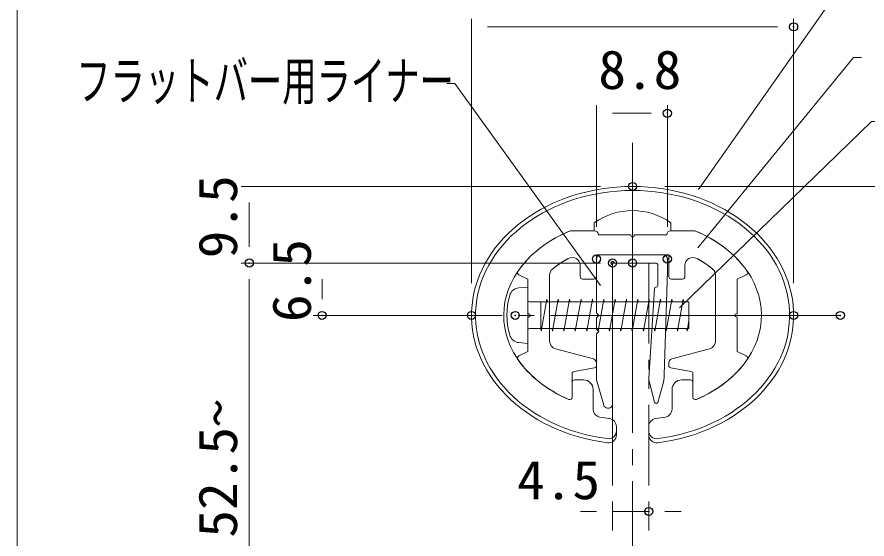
# Model space of a CAD drawing. Units: millimetres, scale not verified. Extents: x -401 to 399, y -276 to 278.
# Drawn here: x -401.2 to -295.6, y 150 to 214.7 of the extents above; entities that cross this region are included whole.
import ezdxf
from ezdxf.enums import TextEntityAlignment as Align

# ---------------------------------------------------------------- set-up
doc = ezdxf.new("R2010")
doc.units = ezdxf.units.MM
doc.header["$LTSCALE"] = 2
doc.header["$PDMODE"] = 32
doc.header["$PDSIZE"] = 1
doc.linetypes.add('DOUBLE_CHAIN1', pattern=[8.8, 5, -1, 0.6, -0.6, 0.6, -1])
doc.linetypes.add('LONG_CHAIN', pattern=[21, 18, -1, 1, -1])
for name, color, linetype, lineweight in [('0-0_zumenwaku', 6, 'Continuous', 9), ('0-2_1', 3, 'DOUBLE_CHAIN1', 9), ('0-3_2', 4, 'Continuous', 9), ('0-4_sunpou', 1, 'Continuous', 9), ('0-7_center', 5, 'LONG_CHAIN', 9), ('0-9_09寸法A', 1, 'Continuous', 9), ('0-E_笠木', 6, 'Continuous', 9), ('0-F_金台', 3, 'Continuous', 9), ('1-0_タッピンネジ', 4, 'Continuous', 9), ('1-4_08文字', 1, 'Continuous', 9)]:
    doc.layers.add(name, color=color, linetype=linetype, lineweight=lineweight)
doc.layers.add('0-6_DEFPOINTS', color=1, linetype='Continuous')
doc.styles.add('ＭＳ ゴシック', font='')
doc.styles.get('ＭＳ ゴシック').set_extended_font_data('MS Gothic')

msp = doc.modelspace()

# ---------------------------------------------------------------- linework, layer by layer
at = {"layer": '0-0_zumenwaku'}
msp.add_lwpolyline([(-401.152, -276.269), (398.848, -276.269), (398.848, 277.731), (-401.152, 277.731)], close=True, dxfattribs=at)
at = {"layer": '0-2_1'}
for p, q in [((-327.195, 184.198), (-327.195, 131.698)), ((-322.195, 184.198), (-327.195, 184.198)), ((-322.695, 184.198), (-322.695, 131.698))]:
    msp.add_line(p, q, dxfattribs=at)
at = {"layer": '0-3_2'}
for p, q in [((-328.778, 185.198), (-320.978, 185.198)), ((-328.695, 185.198), (-320.895, 185.198)), ((-329.195, 184.698), (-329.195, 177.998)), ((-327.195, 166.698), (-327.195, 183.852)), ((-326.848, 184.198), (-321.795, 184.198)), ((-321.595, 183.998), (-321.595, 181.398)), ((-320.395, 184.698), (-320.395, 183.198)), ((-320.395, 183.198), (-320.772, 170.304)), ((-322.008, 181.012), (-322.684, 169.86)), ((-321.795, 181.198), (-321.808, 181.198)), ((-328.895, 177.698), (-329.195, 177.998)), ((-328.895, 177.698), (-329.195, 177.398)), ((-329.195, 177.398), (-329.195, 175.998)), ((-329.195, 177.198), (-329.195, 176.198)), ((-328.895, 175.698), (-329.195, 175.998)), ((-328.895, 175.698), (-329.195, 175.398)), ((-329.195, 175.398), (-329.195, 169.978)), ((-328.298, 166.561), (-329.118, 169.429)), ((-322.654, 169.541), (-321.978, 166.912)), ((-321.592, 166.907), (-320.961, 169.115)), ((-327.695, 166.198), (-327.818, 166.198)), ((-327.695, 166.198), (-327.675, 166.198))]:
    msp.add_line(p, q, dxfattribs=at)
for centre, radius, start, end in [((-328.695, 184.698), 0.5, 90, 180), ((-320.895, 184.698), 0.5, 0, 90), ((-327.195, 184.198), 0.2, 30, 240), ((-327.395, 183.852), 0.2, 0, 60), ((-326.848, 184.398), 0.2, 210, 270), ((-321.795, 183.998), 0.2, 0, 90), ((-321.808, 180.998), 0.2, 90, 176.02062), ((-321.795, 181.398), 0.2, 270, 0), ((-327.195, 169.978), 2, 180, 195.9454), ((-325.769, 170.489), 5, 344.0546, 357.8789), ((-321.686, 169.79), 1, 176.02062, 194.42077), ((-321.785, 166.962), 0.2, 194.42077, 344.0546), ((-327.818, 166.698), 0.5, 195.9454, 270), ((-327.695, 166.698), 0.5, 270, 0)]:
    msp.add_arc(centre, radius, start, end, dxfattribs=at)
at = {"layer": '0-4_sunpou'}
for p, q in [((-327.195, 151.919), (-327.195, 154.369)), ((-322.695, 151.919), (-322.695, 154.369)), ((-329.195, 153.369), (-331.195, 153.369)), ((-327.195, 153.369), (-322.695, 153.369)), ((-320.695, 153.369), (-318.695, 153.369))]:
    msp.add_line(p, q, dxfattribs=at)
at = {"layer": '0-6_DEFPOINTS'}
for p in [(-304.712, 213.503), (-320.395, 202.773), (-324.712, 193.698), (-329.195, 184.698), (-320.395, 184.698), (-372.306, 184.198), (-327.195, 184.198), (-324.712, 184.198), (-363.267, 177.698), (-344.712, 177.698), (-339.276, 177.698), (-304.712, 177.698), (-298.913, 177.698), (-322.695, 153.369)]:
    msp.add_point(p, dxfattribs=at)
at = {"layer": '0-7_center'}
for p, q in [((-324.712, 199.119), (-324.712, 30.821)), ((-298.913, 177.698), (-364.38, 177.698)), ((-298.913, 177.698), (-364.38, 177.698))]:
    msp.add_line(p, q, dxfattribs=at)
at = {"layer": '0-9_09寸法A'}
for p, q in [((-344.712, 181.698), (-344.712, 214.503)), ((-304.712, 181.698), (-304.712, 214.503)), ((-342.712, 213.503), (-306.712, 213.503)), ((-329.195, 188.698), (-329.195, 203.773)), ((-320.395, 188.698), (-320.395, 203.773)), ((-327.195, 202.773), (-322.395, 202.773)), ((-328.712, 193.698), (-373.306, 193.698)), ((-320.712, 193.698), (-248.554, 193.698)), ((-320.712, 193.698), (-261.135, 193.698)), ((-372.306, 191.698), (-372.306, 186.198)), ((-328.712, 184.198), (-373.306, 184.198)), ((-328.712, 184.198), (-373.306, 184.198)), ((-331.195, 184.198), (-364.267, 184.198)), ((-372.306, 182.198), (-372.306, 133.698)), ((-363.267, 182.198), (-363.267, 179.698)), ((-343.276, 177.698), (-364.267, 177.698))]:
    msp.add_line(p, q, dxfattribs=at)
at = {"layer": '0-E_笠木'}
for p, q in [((-329.462, 188.198), (-329.462, 189.198)), ((-329.462, 188.198), (-329.462, 189.198)), ((-319.962, 188.198), (-319.962, 189.198)), ((-329.462, 188.198), (-332.458, 188.198)), ((-329.462, 188.198), (-332.458, 188.198)), ((-316.966, 188.198), (-319.962, 188.198)), ((-332.212, 169.398), (-332.212, 167.546)), ((-332.212, 169.398), (-332.212, 167.546)), ((-331.912, 169.698), (-330.812, 169.698)), ((-331.912, 169.698), (-330.812, 169.698)), ((-317.512, 169.698), (-318.612, 169.698)), ((-317.512, 169.698), (-318.612, 169.698)), ((-317.212, 169.398), (-317.212, 167.546)), ((-317.212, 169.398), (-317.212, 167.546)), ((-329.612, 168.498), (-329.612, 166.062)), ((-329.612, 168.498), (-329.612, 166.062)), ((-319.812, 168.498), (-319.812, 166.062)), ((-319.812, 168.498), (-319.812, 166.062)), ((-326.712, 162.887), (-326.712, 163.893)), ((-326.712, 162.887), (-326.712, 163.893)), ((-322.712, 162.887), (-322.712, 163.893)), ((-322.712, 162.887), (-322.712, 163.893))]:
    msp.add_line(p, q, dxfattribs=at)
msp.add_lwpolyline([(-316.966, 188.198), (-319.962, 188.198), (-319.962, 189.198)], dxfattribs=at)
for centre, radius, start, end in [((-324.712, 182.427), 8.271, 54.94886, 125.05114), ((-324.712, 182.427), 8.271, 54.94886, 125.05114), ((-331.912, 169.398), 0.3, 90, 180), ((-331.912, 169.398), 0.3, 90, 180), ((-330.812, 168.498), 1.2, 0, 90), ((-330.812, 168.498), 1.2, 0, 90), ((-318.612, 168.498), 1.2, 90, 180), ((-318.612, 168.498), 1.2, 90, 180), ((-317.512, 169.398), 0.3, 0, 90), ((-317.512, 169.398), 0.3, 0, 90), ((-332.512, 167.546), 0.3, 246.87203, 0), ((-332.512, 167.546), 0.3, 246.87203, 0), ((-316.912, 167.546), 0.3, 180, 293.12797), ((-316.912, 167.546), 0.3, 180, 293.12797), ((-328.612, 166.062), 1, 180, 259.27786), ((-328.612, 166.062), 1, 180, 259.27786), ((-320.812, 166.062), 1, 280.72214, 0), ((-320.812, 166.062), 1, 280.72214, 0), ((-327.712, 163.893), 1, 0, 82.53753), ((-327.712, 163.893), 1, 0, 82.53753), ((-321.712, 163.893), 1, 97.46247, 180), ((-321.712, 163.893), 1, 97.46247, 180), ((-327.712, 163.395), 1, 262.64255, 0), ((-327.712, 163.395), 1, 262.64255, 0), ((-327.712, 162.887), 1, 262.78596, 0), ((-327.712, 162.887), 1, 262.78596, 0), ((-321.712, 163.395), 1, 180, 277.35745), ((-321.712, 163.395), 1, 180, 277.35745), ((-321.712, 162.887), 1, 180, 277.21404), ((-321.712, 162.887), 1, 180, 277.21404)]:
    msp.add_arc(centre, radius, start, end, dxfattribs=at)
for centre, major_axis, ratio, start_param, end_param in [((-324.712, 177.698), (-20, 0), 0.8, 1.7277184, 7.6970596), ((-324.712, 177.698), (-20, 0), 0.8, 1.7277184, 7.6970596), ((-324.712, 177.7), (-19.5, -0.002), 0.794747, 4.7122984, 7.6927703), ((-324.712, 177.7), (-19.5, -0.002), 0.794747, 4.7122984, 7.6927703), ((-324.712, 177.7), (19.5, -0.002), 0.794747, 4.8736003, 7.8540723), ((-324.712, 177.7), (19.5, -0.002), 0.794747, 4.8736003, 7.8540723), ((-324.712, 177.698), (16, 0), 0.75, 2.0761568, 4.1947098), ((-324.712, 177.698), (16, 0), 0.75, 2.0761568, 4.1947098), ((-324.712, 177.698), (-16, 0), 0.75, 2.0884755, 4.2070285), ((-324.712, 177.698), (-16, 0), 0.75, 2.0884755, 4.2070285), ((-324.712, 177.698), (17, 0), 0.764706, 4.4696567, 4.5427457), ((-324.712, 177.698), (17, 0), 0.764706, 4.4696567, 4.5427457), ((-324.712, 177.698), (-17, 0), 0.764706, 1.7404396, 1.8135286), ((-324.712, 177.698), (-17, 0), 0.764706, 1.7404396, 1.8135286)]:
    msp.add_ellipse(centre, major_axis=major_axis, ratio=ratio, start_param=start_param, end_param=end_param, dxfattribs=at)
at = {"layer": '0-F_金台'}
for p, q in [((-329.462, 188.198), (-332.458, 188.198)), ((-329.462, 188.198), (-332.458, 188.198)), ((-319.962, 188.198), (-316.966, 188.198)), ((-319.962, 188.198), (-316.966, 188.198)), ((-328.962, 187.698), (-324.912, 187.698)), ((-328.962, 187.698), (-324.912, 187.698)), ((-328.962, 187.698), (-328.942, 187.698)), ((-328.962, 187.698), (-328.942, 187.698)), ((-324.912, 187.598), (-324.912, 187.698)), ((-324.912, 187.598), (-324.912, 187.698)), ((-324.512, 187.598), (-324.512, 187.698)), ((-324.512, 187.598), (-324.512, 187.698)), ((-320.462, 187.698), (-324.512, 187.698)), ((-320.462, 187.698), (-324.512, 187.698)), ((-320.462, 187.698), (-320.442, 187.698)), ((-320.462, 187.698), (-320.442, 187.698)), ((-320.212, 185.198), (-329.212, 185.198)), ((-320.212, 185.198), (-329.212, 185.198)), ((-329.212, 185.198), (-329.212, 182.498)), ((-329.212, 185.198), (-329.212, 182.498)), ((-320.212, 185.198), (-320.212, 182.498)), ((-320.212, 185.198), (-320.212, 182.498)), ((-331.212, 182.498), (-331.212, 183.888)), ((-331.212, 182.498), (-331.212, 183.888)), ((-318.212, 182.498), (-318.212, 183.888)), ((-318.212, 182.498), (-318.212, 183.888)), ((-338.835, 182.722), (-337.712, 182.198)), ((-338.835, 182.722), (-337.712, 182.198)), ((-335.012, 182.679), (-335.012, 174.519)), ((-335.012, 182.679), (-335.012, 174.519)), ((-314.412, 182.679), (-314.412, 174.519)), ((-314.412, 182.679), (-314.412, 174.519)), ((-310.588, 182.722), (-311.712, 182.198)), ((-310.588, 182.722), (-311.712, 182.198)), ((-337.712, 182.198), (-337.712, 177.898)), ((-337.712, 182.198), (-337.712, 177.898)), ((-330.912, 182.198), (-329.512, 182.198)), ((-330.912, 182.198), (-329.512, 182.198)), ((-318.512, 182.198), (-319.912, 182.198)), ((-318.512, 182.198), (-319.912, 182.198)), ((-311.712, 182.198), (-311.712, 177.898)), ((-311.712, 182.198), (-311.712, 177.898)), ((-337.612, 177.898), (-337.712, 177.898)), ((-337.612, 177.898), (-337.712, 177.898)), ((-337.712, 177.498), (-337.712, 173.198)), ((-337.612, 177.498), (-337.712, 177.498)), ((-337.612, 177.498), (-337.712, 177.498)), ((-337.712, 177.498), (-337.712, 173.198)), ((-311.812, 177.898), (-311.712, 177.898)), ((-311.812, 177.898), (-311.712, 177.898)), ((-311.812, 177.498), (-311.712, 177.498)), ((-311.812, 177.498), (-311.712, 177.498)), ((-311.712, 177.498), (-311.712, 173.198)), ((-337.712, 173.198), (-338.835, 172.674)), ((-337.712, 173.198), (-338.835, 172.674)), ((-334.271, 173.553), (-329.583, 172.297)), ((-334.271, 173.553), (-329.583, 172.297)), ((-315.153, 173.553), (-319.841, 172.297)), ((-315.153, 173.553), (-319.841, 172.297)), ((-311.712, 173.198), (-310.588, 172.674)), ((-331.964, 170.742), (-329.46, 171.183)), ((-331.964, 170.742), (-329.46, 171.183)), ((-329.212, 171.814), (-329.212, 171.479)), ((-329.212, 171.814), (-329.212, 171.479)), ((-320.212, 171.814), (-320.212, 171.479)), ((-320.212, 171.814), (-320.212, 171.479)), ((-317.46, 170.742), (-319.964, 171.183)), ((-317.46, 170.742), (-319.964, 171.183)), ((-332.212, 167.546), (-332.212, 170.446)), ((-332.212, 167.546), (-332.212, 170.446)), ((-317.212, 167.546), (-317.212, 170.446)), ((-317.212, 167.546), (-317.212, 170.446))]:
    msp.add_line(p, q, dxfattribs=at)
for points in [[(-332.691, 184.766), (-332.727, 184.746), (-332.763, 184.727), (-332.799, 184.707), (-332.835, 184.687), (-332.871, 184.666), (-332.906, 184.646), (-332.942, 184.626), (-332.977, 184.606), (-333.012, 184.585), (-333.047, 184.565), (-333.082, 184.544), (-333.117, 184.523), (-333.152, 184.503), (-333.187, 184.482), (-333.221, 184.461), (-333.256, 184.44), (-333.29, 184.419), (-333.324, 184.398), (-333.358, 184.377), (-333.392, 184.356), (-333.426, 184.334), (-333.46, 184.313), (-333.493, 184.291), (-333.527, 184.27), (-333.56, 184.248), (-333.593, 184.226), (-333.627, 184.205), (-333.66, 184.183), (-333.692, 184.161), (-333.725, 184.139), (-333.758, 184.117), (-333.79, 184.095), (-333.823, 184.073), (-333.855, 184.05), (-333.887, 184.028), (-333.919, 184.006), (-333.951, 183.983), (-333.983, 183.961), (-334.014, 183.938)], [(-332.691, 184.766), (-332.727, 184.746), (-332.763, 184.727), (-332.799, 184.707), (-332.835, 184.687), (-332.871, 184.666), (-332.906, 184.646), (-332.942, 184.626), (-332.977, 184.606), (-333.012, 184.585), (-333.047, 184.565), (-333.082, 184.544), (-333.117, 184.523), (-333.152, 184.503), (-333.187, 184.482), (-333.221, 184.461), (-333.256, 184.44), (-333.29, 184.419), (-333.324, 184.398), (-333.358, 184.377), (-333.392, 184.356), (-333.426, 184.334), (-333.46, 184.313), (-333.493, 184.291), (-333.527, 184.27), (-333.56, 184.248), (-333.593, 184.226), (-333.627, 184.205), (-333.66, 184.183), (-333.692, 184.161), (-333.725, 184.139), (-333.758, 184.117), (-333.79, 184.095), (-333.823, 184.073), (-333.855, 184.05), (-333.887, 184.028), (-333.919, 184.006), (-333.951, 183.983), (-333.983, 183.961), (-334.014, 183.938)], [(-316.733, 184.766), (-316.697, 184.746), (-316.661, 184.727), (-316.625, 184.707), (-316.589, 184.687), (-316.553, 184.666), (-316.518, 184.646), (-316.482, 184.626), (-316.447, 184.606), (-316.412, 184.585), (-316.377, 184.565), (-316.342, 184.544), (-316.307, 184.523), (-316.272, 184.503), (-316.237, 184.482), (-316.203, 184.461), (-316.168, 184.44), (-316.134, 184.419), (-316.1, 184.398), (-316.066, 184.377), (-316.032, 184.356), (-315.998, 184.334), (-315.964, 184.313), (-315.931, 184.291), (-315.897, 184.27), (-315.864, 184.248), (-315.83, 184.226), (-315.797, 184.205), (-315.764, 184.183), (-315.732, 184.161), (-315.699, 184.139), (-315.666, 184.117), (-315.634, 184.095), (-315.601, 184.073), (-315.569, 184.05), (-315.537, 184.028), (-315.505, 184.006), (-315.473, 183.983), (-315.441, 183.961), (-315.41, 183.938)], [(-316.733, 184.766), (-316.697, 184.746), (-316.661, 184.727), (-316.625, 184.707), (-316.589, 184.687), (-316.553, 184.666), (-316.518, 184.646), (-316.482, 184.626), (-316.447, 184.606), (-316.412, 184.585), (-316.377, 184.565), (-316.342, 184.544), (-316.307, 184.523), (-316.272, 184.503), (-316.237, 184.482), (-316.203, 184.461), (-316.168, 184.44), (-316.134, 184.419), (-316.1, 184.398), (-316.066, 184.377), (-316.032, 184.356), (-315.998, 184.334), (-315.964, 184.313), (-315.931, 184.291), (-315.897, 184.27), (-315.864, 184.248), (-315.83, 184.226), (-315.797, 184.205), (-315.764, 184.183), (-315.732, 184.161), (-315.699, 184.139), (-315.666, 184.117), (-315.634, 184.095), (-315.601, 184.073), (-315.569, 184.05), (-315.537, 184.028), (-315.505, 184.006), (-315.473, 183.983), (-315.441, 183.961), (-315.41, 183.938)], [(-334.014, 183.938), (-334.046, 183.915), (-334.077, 183.893), (-334.108, 183.87), (-334.14, 183.847), (-334.171, 183.824), (-334.201, 183.801), (-334.232, 183.778), (-334.263, 183.755), (-334.293, 183.732), (-334.324, 183.709), (-334.354, 183.685), (-334.384, 183.662), (-334.414, 183.639), (-334.444, 183.615), (-334.474, 183.592), (-334.503, 183.568), (-334.533, 183.545), (-334.562, 183.521), (-334.591, 183.497), (-334.62, 183.473), (-334.649, 183.45)], [(-334.014, 183.938), (-334.046, 183.915), (-334.077, 183.893), (-334.108, 183.87), (-334.14, 183.847), (-334.171, 183.824), (-334.201, 183.801), (-334.232, 183.778), (-334.263, 183.755), (-334.293, 183.732), (-334.324, 183.709), (-334.354, 183.685), (-334.384, 183.662), (-334.414, 183.639), (-334.444, 183.615), (-334.474, 183.592), (-334.503, 183.568), (-334.533, 183.545), (-334.562, 183.521), (-334.591, 183.497), (-334.62, 183.473), (-334.649, 183.45)], [(-315.41, 183.938), (-315.378, 183.915), (-315.347, 183.893), (-315.315, 183.87), (-315.284, 183.847), (-315.253, 183.824), (-315.222, 183.801), (-315.192, 183.778), (-315.161, 183.755), (-315.131, 183.732), (-315.1, 183.709), (-315.07, 183.685), (-315.04, 183.662), (-315.01, 183.639), (-314.98, 183.615), (-314.95, 183.592), (-314.921, 183.568), (-314.891, 183.545), (-314.862, 183.521), (-314.833, 183.497), (-314.804, 183.473), (-314.775, 183.45)], [(-315.41, 183.938), (-315.378, 183.915), (-315.347, 183.893), (-315.315, 183.87), (-315.284, 183.847), (-315.253, 183.824), (-315.222, 183.801), (-315.192, 183.778), (-315.161, 183.755), (-315.131, 183.732), (-315.1, 183.709), (-315.07, 183.685), (-315.04, 183.662), (-315.01, 183.639), (-314.98, 183.615), (-314.95, 183.592), (-314.921, 183.568), (-314.891, 183.545), (-314.862, 183.521), (-314.833, 183.497), (-314.804, 183.473), (-314.775, 183.45)], [(-311.712, 177.498), (-311.712, 173.198), (-310.588, 172.674)]]:
    msp.add_lwpolyline(points, dxfattribs=at)
for centre, radius, start, end in [((-329.462, 187.698), 0.5, 0, 90), ((-329.462, 187.698), 0.5, 0, 90), ((-319.962, 187.698), 0.5, 90, 180), ((-319.962, 187.698), 0.5, 90, 180), ((-324.712, 187.598), 0.2, 180, 0), ((-324.712, 187.598), 0.2, 180, 0), ((-332.212, 183.888), 1, 0, 118.6218), ((-332.212, 183.888), 1, 0, 118.6218), ((-317.212, 183.888), 1, 61.3782, 180), ((-317.212, 183.888), 1, 61.3782, 180), ((-338.709, 182.994), 0.3, 145.70475, 245), ((-338.709, 182.994), 0.3, 145.70475, 245), ((-334.012, 182.679), 1, 129.58241, 180), ((-334.012, 182.679), 1, 129.58241, 180), ((-315.412, 182.679), 1, 0, 50.41759), ((-315.412, 182.679), 1, 0, 50.41759), ((-310.715, 182.994), 0.3, 295, 34.29525), ((-310.715, 182.994), 0.3, 295, 34.29525), ((-330.912, 182.498), 0.3, 180, 270), ((-330.912, 182.498), 0.3, 180, 270), ((-329.512, 182.498), 0.3, 270, 0), ((-329.512, 182.498), 0.3, 270, 0), ((-319.912, 182.498), 0.3, 180, 270), ((-319.912, 182.498), 0.3, 180, 270), ((-318.512, 182.498), 0.3, 270, 0), ((-318.512, 182.498), 0.3, 270, 0), ((-337.612, 177.698), 0.2, 270, 90), ((-337.612, 177.698), 0.2, 270, 90), ((-311.812, 177.698), 0.2, 90, 270), ((-311.812, 177.698), 0.2, 90, 270), ((-334.012, 174.519), 1, 180, 255), ((-334.012, 174.519), 1, 180, 255), ((-315.412, 174.519), 1, 285, 0), ((-315.412, 174.519), 1, 285, 0), ((-338.709, 172.402), 0.3, 115, 214.29525), ((-338.709, 172.402), 0.3, 115, 214.29525), ((-329.712, 171.814), 0.5, 0, 75), ((-329.712, 171.814), 0.5, 0, 75), ((-319.712, 171.814), 0.5, 105, 180), ((-319.712, 171.814), 0.5, 105, 180), ((-310.715, 172.402), 0.3, 325.70475, 65), ((-310.715, 172.402), 0.3, 325.70475, 65), ((-329.512, 171.479), 0.3, 280, 0), ((-329.512, 171.479), 0.3, 280, 0), ((-319.912, 171.479), 0.3, 180, 260), ((-319.912, 171.479), 0.3, 180, 260), ((-331.912, 170.446), 0.3, 100, 180), ((-331.912, 170.446), 0.3, 100, 180), ((-317.512, 170.446), 0.3, 0, 80), ((-317.512, 170.446), 0.3, 0, 80), ((-332.512, 167.546), 0.3, 246.87203, 0), ((-332.512, 167.546), 0.3, 246.87203, 0), ((-316.912, 167.546), 0.3, 180, 293.12797), ((-316.912, 167.546), 0.3, 180, 293.12797)]:
    msp.add_arc(centre, radius, start, end, dxfattribs=at)
for major_axis, start_param, end_param in [((16, 0), 2.0761568, 2.6687682), ((16, 0), 2.0761568, 2.6687682), ((-16, 0), 3.6144171, 4.2070285), ((-16, 0), 3.6144171, 4.2070285), ((16, 0), 3.6144171, 4.1947098), ((16, 0), 3.6144171, 4.1947098), ((-16, 0), 2.0884755, 2.6687682), ((-16, 0), 2.0884755, 2.6687682)]:
    msp.add_ellipse((-324.712, 177.698), major_axis=major_axis, ratio=0.75, start_param=start_param, end_param=end_param, dxfattribs=at)
at = {"layer": '1-0_タッピンネジ'}
for p, q in [((-338.831, 181.122), (-337.712, 181.22)), ((-337.712, 181.22), (-337.712, 174.22)), ((-336.05, 175.72), (-335.345, 179.72)), ((-335.284, 179.37), (-335.345, 179.72)), ((-334.64, 175.72), (-333.935, 179.72)), ((-333.874, 179.37), (-333.935, 179.72)), ((-333.23, 175.72), (-332.525, 179.72)), ((-332.464, 179.37), (-332.525, 179.72)), ((-331.82, 175.72), (-331.115, 179.72)), ((-331.054, 179.37), (-331.115, 179.72)), ((-330.41, 175.72), (-329.705, 179.72)), ((-329.644, 179.37), (-329.705, 179.72)), ((-329, 175.72), (-328.295, 179.72)), ((-328.234, 179.37), (-328.295, 179.72)), ((-327.59, 175.72), (-326.885, 179.72)), ((-326.824, 179.37), (-326.885, 179.72)), ((-326.18, 175.72), (-325.475, 179.72)), ((-325.414, 179.37), (-325.475, 179.72)), ((-324.77, 175.72), (-324.065, 179.72)), ((-324.004, 179.37), (-324.065, 179.72)), ((-323.36, 175.72), (-322.655, 179.72)), ((-322.594, 179.37), (-322.655, 179.72)), ((-321.95, 175.72), (-321.245, 179.72)), ((-321.184, 179.37), (-321.245, 179.72)), ((-320.54, 175.72), (-319.835, 179.72)), ((-319.774, 179.37), (-319.835, 179.72)), ((-319.13, 175.72), (-318.425, 179.72)), ((-318.364, 179.37), (-318.425, 179.72)), ((-337.512, 179.37), (-335.218, 179.37)), ((-336.112, 176.07), (-336.112, 179.37)), ((-335.212, 179.37), (-332.112, 179.37)), ((-323.312, 179.37), (-332.112, 179.37)), ((-317.95, 175.72), (-317.712, 177.072)), ((-335.218, 176.07), (-337.512, 176.07)), ((-336.05, 175.72), (-336.112, 176.07)), ((-332.112, 176.07), (-335.212, 176.07)), ((-334.64, 175.72), (-334.702, 176.07)), ((-333.23, 175.72), (-333.292, 176.07)), ((-323.312, 176.07), (-332.112, 176.07)), ((-331.82, 175.72), (-331.882, 176.07)), ((-330.41, 175.72), (-330.472, 176.07)), ((-329, 175.72), (-329.062, 176.07)), ((-327.59, 175.72), (-327.652, 176.07)), ((-326.18, 175.72), (-326.242, 176.07)), ((-324.77, 175.72), (-324.832, 176.07)), ((-323.36, 175.72), (-323.422, 176.07)), ((-317.712, 176.07), (-323.312, 176.07)), ((-321.95, 175.72), (-322.012, 176.07)), ((-320.54, 175.72), (-320.602, 176.07)), ((-319.13, 175.72), (-319.192, 176.07)), ((-317.95, 175.72), (-318.012, 176.07)), ((-337.712, 174.22), (-338.831, 174.318))]:
    msp.add_line(p, q, dxfattribs=at)
msp.add_lwpolyline([(-323.312, 179.37), (-317.712, 179.37), (-317.712, 176.07)], dxfattribs=at)
for centre, radius, start, end in [((-338.718, 179.827), 1.3, 95, 164.11915), ((-331.312, 177.72), 9, 164.11915, 195.88085), ((-337.512, 179.57), 0.2, 180, 270), ((-338.718, 175.613), 1.3, 195.88085, 265), ((-337.512, 175.87), 0.2, 90, 180)]:
    msp.add_arc(centre, radius, start, end, dxfattribs=at)
at = {"layer": '1-4_08文字'}
for points in [[(-297.943, 218.386), (-298.943, 218.386), (-316.524, 193.304)], [(-296.29, 209.685), (-297.29, 209.685), (-316.591, 186.082)], [(-347.785, 206.462), (-346.785, 206.462), (-328.71, 181.393)], [(-294.026, 201.771), (-295.026, 201.771), (-318.893, 178.641)]]:
    msp.add_lwpolyline(points, dxfattribs=at)

# ---------------------------------------------------------------- texts
at = {"layer": '0-4_sunpou', "color": 2, "style": 'ＭＳ ゴシック', "width": 1.05}
msp.add_text('4.5', height=4.809, dxfattribs=at).set_placement((-339.051, 153.444), align=Align.BOTTOM_LEFT)
at = {"layer": '0-9_09寸法A', "color": 2, "style": 'ＭＳ ゴシック', "width": 1.05}
msp.add_text('8.8', height=4.809, dxfattribs=at).set_placement((-328.961, 204.348), align=Align.BOTTOM_LEFT)
for s, p in [('9.5', (-372.381, 184.781)), ('6.5', (-363.214, 176.869)), ('52.5~', (-372.381, 150.115))]:
    msp.add_text(s, height=4.809, rotation=90, dxfattribs=at).set_placement(p, align=Align.BOTTOM_LEFT)
at = {"layer": '1-4_08文字', "color": 2, "style": 'ＭＳ ゴシック', "width": 0.65}
msp.add_text('フラットバー用ライナー', height=4.809, dxfattribs=at).set_placement((-393.79, 202.956), align=Align.BOTTOM_LEFT)

doc.saveas('drawing.dxf')
